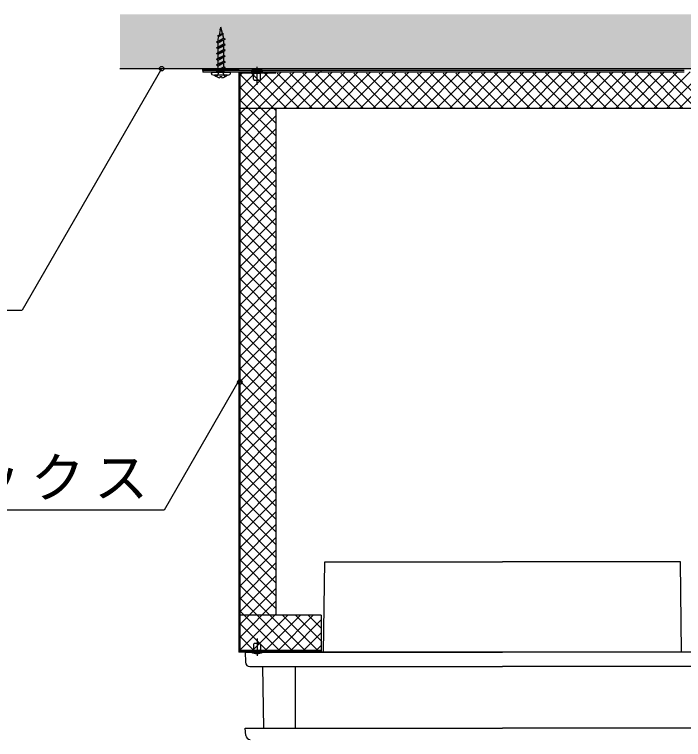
# Model space of a CAD drawing. Units: millimetres at full size, sheet at 1:5; details may follow other scales. Extents: x -2292 to 1828, y -1273 to 1617.
# Drawn here: x -1253.4 to -882.9, y -732.7 to -331.3 of the extents above; entities that cross this region are included whole.
import ezdxf

# ---------------------------------------------------------------- set-up
doc = ezdxf.new("R2010")
doc.units = ezdxf.units.MM
doc.header["$LTSCALE"] = 5
doc.header["$PDMODE"] = 32
doc.header["$PDSIZE"] = 2.5
doc.linetypes.add('CHAIN1', pattern=[8, 5, -1, 1, -1])
doc.linetypes.add('DASHED1', pattern=[1.8, 1.2, -0.6])
doc.layers.add('0-0', color=4, linetype='Continuous')
doc.styles.add('ＭＳ ゴシック', font='')
doc.styles.get('ＭＳ ゴシック').set_extended_font_data('MS Gothic')

msp = doc.modelspace()

# ---------------------------------------------------------------- linework, layer by layer
at = {"layer": '0-0', "color": 7}
for p, q in [((-1139.392, -339.711), (-1140.072, -342.654)), ((-1139.663, -339.613), (-1139.312, -339.366)), ((-1139.663, -339.613), (-1139.392, -339.711)), ((-1139.392, -339.711), (-1138.894, -339.034)), ((-1139.312, -339.366), (-1139.065, -338.294)), ((-1139.312, -339.366), (-1138.894, -339.034)), ((-1138.271, -341.733), (-1139.065, -338.294)), ((-1141.465, -346.486), (-1136.665, -344.898)), ((-1140.898, -343.124), (-1137.587, -342.028)), ((-1140.898, -343.124), (-1140.072, -342.654)), ((-1140.898, -343.124), (-1140.27, -343.513)), ((-1140.615, -345.008), (-1140.27, -343.513)), ((-1140.615, -345.995), (-1137.639, -344.471)), ((-1140.615, -345.995), (-1140.615, -345.008)), ((-1138.115, -342.409), (-1140.27, -343.513)), ((-1138.271, -341.732), (-1140.072, -342.654)), ((-1137.587, -342.028), (-1138.271, -341.732)), ((-1138.115, -342.409), (-1137.587, -342.028)), ((-1138.115, -342.409), (-1137.639, -344.471)), ((-1137.639, -344.471), (-1136.665, -344.898)), ((-1136.665, -344.898), (-1137.515, -345.389)), ((-1141.465, -346.486), (-1140.615, -345.995)), ((-1141.465, -346.486), (-1140.615, -346.977)), ((-1141.465, -349.661), (-1136.665, -348.073)), ((-1141.465, -349.661), (-1140.615, -349.17)), ((-1140.615, -346.977), (-1137.515, -345.389)), ((-1140.615, -349.17), (-1140.615, -346.977)), ((-1140.615, -349.17), (-1137.515, -347.583)), ((-1140.615, -350.152), (-1137.515, -348.564)), ((-1137.515, -347.583), (-1137.515, -345.389)), ((-1136.665, -348.073), (-1137.515, -347.583)), ((-1136.665, -348.073), (-1137.515, -348.564)), ((-1137.515, -350.758), (-1137.515, -348.564)), ((-1141.465, -349.661), (-1140.615, -350.152)), ((-1141.465, -352.836), (-1136.665, -351.248)), ((-1141.465, -352.836), (-1140.615, -352.345)), ((-1141.465, -352.836), (-1140.615, -353.327)), ((-1140.615, -352.345), (-1140.615, -350.152)), ((-1140.615, -352.345), (-1137.515, -350.758)), ((-1140.615, -353.327), (-1137.515, -351.739)), ((-1136.665, -351.248), (-1137.515, -350.758)), ((-1136.665, -351.248), (-1137.515, -351.739)), ((-1137.515, -353.933), (-1137.515, -351.739)), ((-1141.465, -356.011), (-1136.665, -354.423)), ((-1141.465, -356.011), (-1140.615, -355.52)), ((-1141.465, -356.011), (-1140.615, -356.502)), ((-1140.615, -355.52), (-1140.615, -353.327)), ((-1140.615, -355.52), (-1137.515, -353.933)), ((-1140.615, -356.502), (-1137.515, -354.914)), ((-1140.615, -358.695), (-1140.615, -356.502)), ((-1140.615, -358.695), (-1137.515, -357.108)), ((-1136.665, -354.423), (-1137.515, -353.933)), ((-1136.665, -354.423), (-1137.515, -354.914)), ((-1137.515, -357.108), (-1137.515, -354.914)), ((-1136.665, -357.598), (-1137.515, -357.108)), ((-1141.465, -359.186), (-1136.665, -357.598)), ((-1141.465, -359.186), (-1140.615, -358.695)), ((-1141.465, -359.186), (-1140.615, -359.677)), ((-1141.465, -362.361), (-1136.665, -360.773)), ((-1140.715, -361.928), (-1140.615, -359.677)), ((-1140.715, -361.928), (-1137.443, -360.324)), ((-1140.715, -362.794), (-1137.415, -361.206)), ((-1140.615, -359.677), (-1137.515, -358.089)), ((-1136.665, -357.598), (-1137.515, -358.089)), ((-1137.443, -360.324), (-1137.515, -358.089)), ((-1136.665, -360.773), (-1137.443, -360.324)), ((-1136.665, -360.773), (-1137.415, -361.206)), ((-1137.415, -361.206), (-1137.415, -362.794)), ((-402.763, -361.294), (-1194.999, -361.294)), ((-1083.565, -362.294), (-1149.065, -362.294)), ((-1149.065, -362.294), (-1149.065, -363.294)), ((-1083.565, -363.294), (-1149.065, -363.294)), ((-1144.315, -364.037), (-1144.315, -363.794)), ((-1143.815, -363.294), (-1134.315, -363.294)), ((-1135.456, -364.826), (-1142.674, -364.826)), ((-1141.465, -362.361), (-1140.715, -361.928)), ((-1141.465, -362.361), (-1140.715, -362.794)), ((-1140.715, -362.794), (-1137.415, -362.794)), ((-1133.815, -364.037), (-1133.815, -363.794)), ((-1129.065, -363.294), (-1129.065, -684.294)), ((-1128.565, -363.794), (-1128.565, -683.294)), ((-1108.565, -363.794), (-1128.565, -363.794)), ((-1109.065, -363.294), (-1109.065, -363.794)), ((-1083.565, -363.294), (-1083.565, -362.294)), ((-1139.579, -365.733), (-1139.623, -366.294)), ((-1138.55, -365.733), (-1139.579, -365.733)), ((-1138.55, -365.733), (-1138.507, -366.294)), ((-837.565, -383.294), (-1128.565, -383.294)), ((-1108.565, -383.294), (-1108.565, -663.794)), ((-1082.254, -684.294), (-1081.565, -634.294)), ((-1082.254, -684.294), (-1081.565, -634.294)), ((-1081.565, -634.294), (-983.065, -634.294)), ((-1081.565, -634.294), (-983.065, -634.294)), ((-884.565, -634.294), (-983.065, -634.294)), ((-884.565, -634.294), (-983.065, -634.294)), ((-883.876, -684.294), (-884.565, -634.294)), ((-883.876, -684.294), (-884.565, -634.294)), ((-1083.565, -663.794), (-1128.565, -663.794)), ((-1083.565, -663.794), (-1083.565, -684.294)), ((-1083.565, -683.794), (-1129.065, -683.794)), ((-1083.565, -683.294), (-1128.565, -683.294)), ((-1125.565, -684.294), (-1082.254, -684.294)), ((-1125.565, -684.294), (-1125.418, -689.917)), ((-1125.565, -684.294), (-983.065, -684.294)), ((-1125.565, -684.294), (-1125.418, -689.917)), ((-1112.184, -684.294), (-1099.946, -684.294)), ((-1109.065, -683.294), (-1109.065, -683.794)), ((-840.565, -684.294), (-983.065, -684.294)), ((-840.565, -684.294), (-883.876, -684.294)), ((-1122.993, -692.294), (-1115.863, -692.294)), ((-1122.993, -692.294), (-1109.781, -692.294)), ((-1115.314, -726.294), (-1115.863, -692.294)), ((-1115.314, -726.294), (-1115.863, -692.294)), ((-1109.781, -692.294), (-1106.449, -692.294)), ((-1106.449, -692.294), (-983.065, -692.294)), ((-1097.671, -726.294), (-1097.671, -692.294)), ((-995.189, -692.294), (-983.065, -692.294)), ((-855.724, -692.294), (-983.065, -692.294)), ((-1125.565, -726.294), (-1115.314, -726.294)), ((-1125.24, -730.357), (-1125.565, -726.294)), ((-1125.565, -726.294), (-983.065, -726.294)), ((-1125.24, -730.357), (-1125.565, -726.294)), ((-840.565, -726.294), (-983.065, -726.294))]:
    msp.add_line(p, q, dxfattribs=at)
at = {"layer": '0-0', "linetype": 'CHAIN1'}
for p, q in [((-1119.065, -370.258), (-1119.065, -360.259)), ((-1119.065, -676.83), (-1119.065, -686.329))]:
    msp.add_line(p, q, dxfattribs=at)
at = {"layer": '0-0'}
for p, q in [((-1171.903, -361.294), (-1249.108, -495.017)), ((-1149.065, -362.294), (-1149.065, -361.294)), ((-1129.065, -361.294), (-1149.065, -361.294)), ((-1129.065, -361.794), (-1149.065, -361.794)), ((-1129.065, -362.294), (-1129.065, -361.294)), ((-1091.501, -363.294), (-1128.565, -400.358)), ((-1098.572, -363.294), (-1128.565, -393.287)), ((-1105.643, -363.294), (-1128.565, -386.216)), ((-1127.356, -363.794), (-1128.565, -365.003)), ((-1120.285, -363.794), (-1128.565, -372.074)), ((-1113.214, -363.794), (-1128.565, -379.145)), ((-1128.565, -364.365), (-1108.565, -384.365)), ((-1122.265, -362.294), (-1115.865, -362.294)), ((-1122.065, -363.794), (-1102.565, -383.294)), ((-1121.065, -367.094), (-1121.065, -364.294)), ((-1120.665, -362.294), (-1120.665, -363.794)), ((-1120.565, -363.794), (-1117.565, -363.794)), ((-1117.465, -362.294), (-1117.465, -363.794)), ((-1117.065, -367.094), (-1117.065, -364.294)), ((-1114.993, -363.794), (-1095.493, -383.294)), ((-1107.922, -363.794), (-1088.422, -383.294)), ((-1084.43, -363.294), (-1104.43, -383.294)), ((-1100.851, -363.794), (-1081.351, -383.294)), ((-1077.359, -363.294), (-1097.359, -383.294)), ((-1093.78, -363.794), (-1074.28, -383.294)), ((-1070.288, -363.294), (-1090.288, -383.294)), ((-1086.709, -363.794), (-1067.209, -383.294)), ((-882.565, -362.294), (-1083.565, -362.294)), ((-882.565, -363.294), (-1083.565, -363.294)), ((-1063.217, -363.294), (-1083.217, -383.294)), ((-1079.638, -363.794), (-1060.138, -383.294)), ((-1056.146, -363.294), (-1076.146, -383.294)), ((-1072.567, -363.794), (-1053.067, -383.294)), ((-1049.075, -363.294), (-1069.075, -383.294)), ((-1065.496, -363.794), (-1045.996, -383.294)), ((-1042.003, -363.294), (-1062.003, -383.294)), ((-1058.425, -363.794), (-1038.925, -383.294)), ((-1034.932, -363.294), (-1054.932, -383.294)), ((-1051.354, -363.794), (-1031.854, -383.294)), ((-1027.861, -363.294), (-1047.861, -383.294)), ((-1044.283, -363.794), (-1024.783, -383.294)), ((-1020.79, -363.294), (-1040.79, -383.294)), ((-1037.212, -363.794), (-1017.712, -383.294)), ((-1013.719, -363.294), (-1033.719, -383.294)), ((-1030.141, -363.794), (-1010.641, -383.294)), ((-1006.648, -363.294), (-1026.648, -383.294)), ((-1023.07, -363.794), (-1003.57, -383.294)), ((-999.577, -363.294), (-1019.577, -383.294)), ((-1015.999, -363.794), (-996.499, -383.294)), ((-992.506, -363.294), (-1012.506, -383.294)), ((-1008.927, -363.794), (-989.427, -383.294)), ((-985.435, -363.294), (-1005.435, -383.294)), ((-1001.856, -363.794), (-982.356, -383.294)), ((-978.364, -363.294), (-998.364, -383.294)), ((-994.785, -363.794), (-975.285, -383.294)), ((-971.293, -363.294), (-991.293, -383.294)), ((-987.49, -363.57), (-967.99, -383.07)), ((-963.998, -363.07), (-983.998, -383.07)), ((-980.419, -363.57), (-960.919, -383.07)), ((-956.926, -363.07), (-976.926, -383.07)), ((-973.348, -363.57), (-953.848, -383.07)), ((-949.855, -363.07), (-969.855, -383.07)), ((-966.277, -363.57), (-946.777, -383.07)), ((-942.784, -363.07), (-962.784, -383.07)), ((-959.206, -363.57), (-939.706, -383.07)), ((-935.713, -363.07), (-955.713, -383.07)), ((-952.135, -363.57), (-932.635, -383.07)), ((-928.642, -363.07), (-948.642, -383.07)), ((-945.064, -363.57), (-925.564, -383.07)), ((-921.571, -363.07), (-941.571, -383.07)), ((-937.993, -363.57), (-918.493, -383.07)), ((-914.5, -363.07), (-934.5, -383.07)), ((-930.922, -363.57), (-911.422, -383.07)), ((-907.429, -363.07), (-927.429, -383.07)), ((-923.85, -363.57), (-904.35, -383.07)), ((-900.358, -363.07), (-920.358, -383.07)), ((-916.779, -363.57), (-897.279, -383.07)), ((-893.287, -363.07), (-913.287, -383.07)), ((-909.708, -363.57), (-890.208, -383.07)), ((-886.216, -363.07), (-906.216, -383.07)), ((-902.637, -363.57), (-883.137, -383.07)), ((-879.145, -363.07), (-899.145, -383.07)), ((-895.566, -363.57), (-876.066, -383.07)), ((-872.074, -363.07), (-892.074, -383.07)), ((-888.495, -363.57), (-868.995, -383.07)), ((-865.003, -363.07), (-885.003, -383.07)), ((-1120.565, -367.594), (-1117.565, -367.594)), ((-1128.565, -371.436), (-1108.565, -391.436)), ((-1128.565, -378.507), (-1108.565, -398.507)), ((-1128.565, -385.578), (-1108.565, -405.578)), ((-1108.565, -387.429), (-1128.565, -407.429)), ((-1128.565, -392.649), (-1108.565, -412.649)), ((-1108.565, -394.5), (-1128.565, -414.5)), ((-1128.565, -399.72), (-1108.565, -419.72)), ((-1108.565, -401.571), (-1128.565, -421.571)), ((-1128.565, -406.791), (-1108.565, -426.791)), ((-1108.565, -408.642), (-1128.565, -428.642)), ((-1128.565, -413.862), (-1108.565, -433.862)), ((-1108.565, -415.713), (-1128.565, -435.713)), ((-1128.565, -420.933), (-1108.565, -440.933)), ((-1108.565, -422.784), (-1128.565, -442.784)), ((-1128.565, -428.004), (-1108.565, -448.004)), ((-1108.565, -429.855), (-1128.565, -449.855)), ((-1128.565, -435.075), (-1108.565, -455.075)), ((-1108.565, -436.927), (-1128.565, -456.927)), ((-1128.565, -442.146), (-1108.565, -462.146)), ((-1108.565, -443.998), (-1128.565, -463.998)), ((-1128.565, -449.218), (-1108.565, -469.218)), ((-1108.565, -451.069), (-1128.565, -471.069)), ((-1128.565, -456.289), (-1108.565, -476.289)), ((-1108.565, -458.14), (-1128.565, -478.14)), ((-1128.565, -463.36), (-1108.565, -483.36)), ((-1108.565, -465.211), (-1128.565, -485.211)), ((-1128.565, -470.431), (-1108.565, -490.431)), ((-1108.565, -472.282), (-1128.565, -492.282)), ((-1128.565, -477.502), (-1108.565, -497.502)), ((-1108.565, -479.353), (-1128.565, -499.353)), ((-1128.565, -484.573), (-1108.565, -504.573)), ((-1108.565, -486.424), (-1128.565, -506.424)), ((-1128.565, -491.644), (-1108.565, -511.644)), ((-1108.565, -493.495), (-1128.565, -513.495)), ((-1378.841, -495.017), (-1249.108, -495.017)), ((-1128.565, -498.715), (-1108.565, -518.715)), ((-1108.565, -500.566), (-1128.565, -520.566)), ((-1128.565, -505.786), (-1108.565, -525.786)), ((-1108.565, -507.637), (-1128.565, -527.637)), ((-1128.565, -512.857), (-1108.565, -532.857)), ((-1108.565, -514.708), (-1128.565, -534.708)), ((-1128.565, -519.928), (-1108.565, -539.928)), ((-1108.565, -521.779), (-1128.565, -541.779)), ((-1128.565, -526.999), (-1108.565, -546.999)), ((-1108.565, -528.85), (-1128.565, -548.85)), ((-1129.065, -533.873), (-1170.534, -605.7)), ((-1128.565, -534.07), (-1108.565, -554.07)), ((-1108.565, -535.921), (-1128.565, -555.921)), ((-1128.565, -541.141), (-1108.565, -561.141)), ((-1108.565, -542.993), (-1128.565, -562.993)), ((-1128.565, -548.212), (-1108.565, -568.212)), ((-1108.565, -550.064), (-1128.565, -570.064)), ((-1128.565, -555.284), (-1108.565, -575.284)), ((-1108.565, -557.135), (-1128.565, -577.135)), ((-1128.565, -562.355), (-1108.565, -582.355)), ((-1108.565, -564.206), (-1128.565, -584.206)), ((-1128.565, -569.426), (-1108.565, -589.426)), ((-1108.565, -571.277), (-1128.565, -591.277)), ((-1128.565, -576.497), (-1108.565, -596.497)), ((-1108.565, -578.348), (-1128.565, -598.348)), ((-1128.565, -583.568), (-1108.565, -603.568)), ((-1108.565, -585.419), (-1128.565, -605.419)), ((-1128.565, -590.639), (-1108.565, -610.639)), ((-1108.565, -592.49), (-1128.565, -612.49)), ((-1128.565, -597.71), (-1108.565, -617.71)), ((-1108.565, -599.561), (-1128.565, -619.561)), ((-1170.534, -605.7), (-1526.519, -605.7)), ((-1128.565, -604.781), (-1108.565, -624.781)), ((-1108.565, -606.632), (-1128.565, -626.632)), ((-1128.565, -611.852), (-1108.565, -631.852)), ((-1108.565, -613.703), (-1128.565, -633.703)), ((-1128.565, -618.923), (-1108.565, -638.923)), ((-1108.565, -620.774), (-1128.565, -640.774)), ((-1128.565, -625.994), (-1108.565, -645.994)), ((-1108.565, -627.845), (-1128.565, -647.845)), ((-1128.565, -633.065), (-1108.565, -653.065)), ((-1108.565, -634.916), (-1128.565, -654.916)), ((-1128.565, -640.136), (-1108.565, -660.136)), ((-1108.565, -641.987), (-1128.565, -661.987)), ((-1128.565, -647.207), (-1092.478, -683.294)), ((-1108.565, -649.059), (-1128.565, -669.059)), ((-1128.565, -654.278), (-1099.549, -683.294)), ((-1108.565, -656.13), (-1128.565, -676.13)), ((-1128.565, -661.35), (-1106.62, -683.294)), ((-1108.565, -663.201), (-1128.565, -683.201)), ((-1102.087, -663.794), (-1121.587, -683.294)), ((-1095.016, -663.794), (-1114.516, -683.294)), ((-1087.945, -663.794), (-1107.445, -683.294)), ((-1104.907, -663.794), (-1085.407, -683.294)), ((-1097.836, -663.794), (-1083.565, -678.065)), ((-1090.765, -663.794), (-1083.565, -670.994)), ((-1128.565, -668.421), (-1113.692, -683.294)), ((-1083.565, -666.485), (-1100.374, -683.294)), ((-1083.565, -673.556), (-1093.303, -683.294)), ((-1128.565, -675.492), (-1120.763, -683.294)), ((-1121.065, -679.994), (-1121.065, -682.794)), ((-1117.565, -679.494), (-1120.565, -679.494)), ((-1117.065, -679.994), (-1117.065, -682.794)), ((-1083.565, -680.627), (-1086.232, -683.294)), ((-1128.565, -682.563), (-1127.834, -683.294)), ((-1115.865, -684.294), (-1122.265, -684.294)), ((-1120.665, -684.294), (-1120.665, -683.294)), ((-1117.565, -683.294), (-1120.565, -683.294)), ((-1117.465, -684.294), (-1117.465, -683.294))]:
    msp.add_line(p, q, dxfattribs=at)
at = {"layer": '0-0', "color": 7, "linetype": 'DASHED1'}
for p, q in [((-1141.402, -365.733), (-1140.21, -363.341)), ((-1140.21, -363.341), (-1139.065, -362.733)), ((-1139.065, -362.733), (-1137.92, -363.341)), ((-1136.728, -365.733), (-1137.92, -363.341))]:
    msp.add_line(p, q, dxfattribs=at)
at = {"layer": '0-0', "color": 7}
msp.add_lwpolyline([(-837.065, -684.294), (-983.065, -684.294), (-1129.065, -684.294)], dxfattribs=at)
for centre, radius, start, end in [((-1143.815, -363.794), 0.5, 90, 180), ((-1143.815, -364.037), 0.5, 180, 241.61649), ((-1142.674, -361.926), 2.9, 241.61649, 270), ((-1139.065, -361.426), 4.9, 223.93784, 263.464), ((-1141.215, -362.794), 0.5, 270, 0), ((-1139.065, -361.426), 4.9, 276.53598, 316.06215), ((-1136.915, -362.794), 0.5, 180, 270), ((-1135.456, -361.926), 2.9, 270, 298.3835), ((-1134.315, -363.794), 0.5, 0, 90), ((-1134.315, -364.037), 0.5, 298.3835, 0), ((-1122.993, -689.868), 2.425, 181.14576, 270), ((-1122.993, -689.868), 2.425, 181.14576, 270), ((-1122.818, -730.23), 2.425, 183, 270), ((-1122.818, -730.23), 2.425, 183, 270)]:
    msp.add_arc(centre, radius, start, end, dxfattribs=at)
at = {"layer": '0-0'}
for centre, radius, start, end in [((-1119.065, -368.294), 6.8, 61.92752, 118.07249), ((-1120.565, -364.294), 0.5, 90, 180), ((-1117.565, -364.294), 0.5, 0, 90), ((-1120.565, -367.094), 0.5, 180, 270), ((-1117.565, -367.094), 0.5, 270, 0), ((-1120.565, -679.994), 0.5, 90, 180), ((-1117.565, -679.994), 0.5, 0, 90), ((-1119.065, -678.294), 6.8, 241.92752, 298.07249), ((-1120.565, -682.794), 0.5, 180, 270), ((-1117.565, -682.794), 0.5, 270, 0)]:
    msp.add_arc(centre, radius, start, end, dxfattribs=at)
at = {"layer": '0-0', "color": 5}
for p in [(-1171.903, -361.294), (-1128.565, -534.708)]:
    msp.add_point(p, dxfattribs=at)
at = {"layer": '0-0', "color": 254}
msp.add_solid([(-402.763, -361.294), (-402.763, -331.294), (-1194.999, -361.294), (-1194.999, -331.294)], dxfattribs=at)

# ---------------------------------------------------------------- texts
at = {"layer": '0-0', "color": 7, "insert": (-1525.201, -601.051), "char_height": 21.99, "attachment_point": 7, "style": 'ＭＳ ゴシック'}
msp.add_mtext('\\T1.17;室内リターンボックス', dxfattribs=at)

doc.saveas('drawing.dxf')
